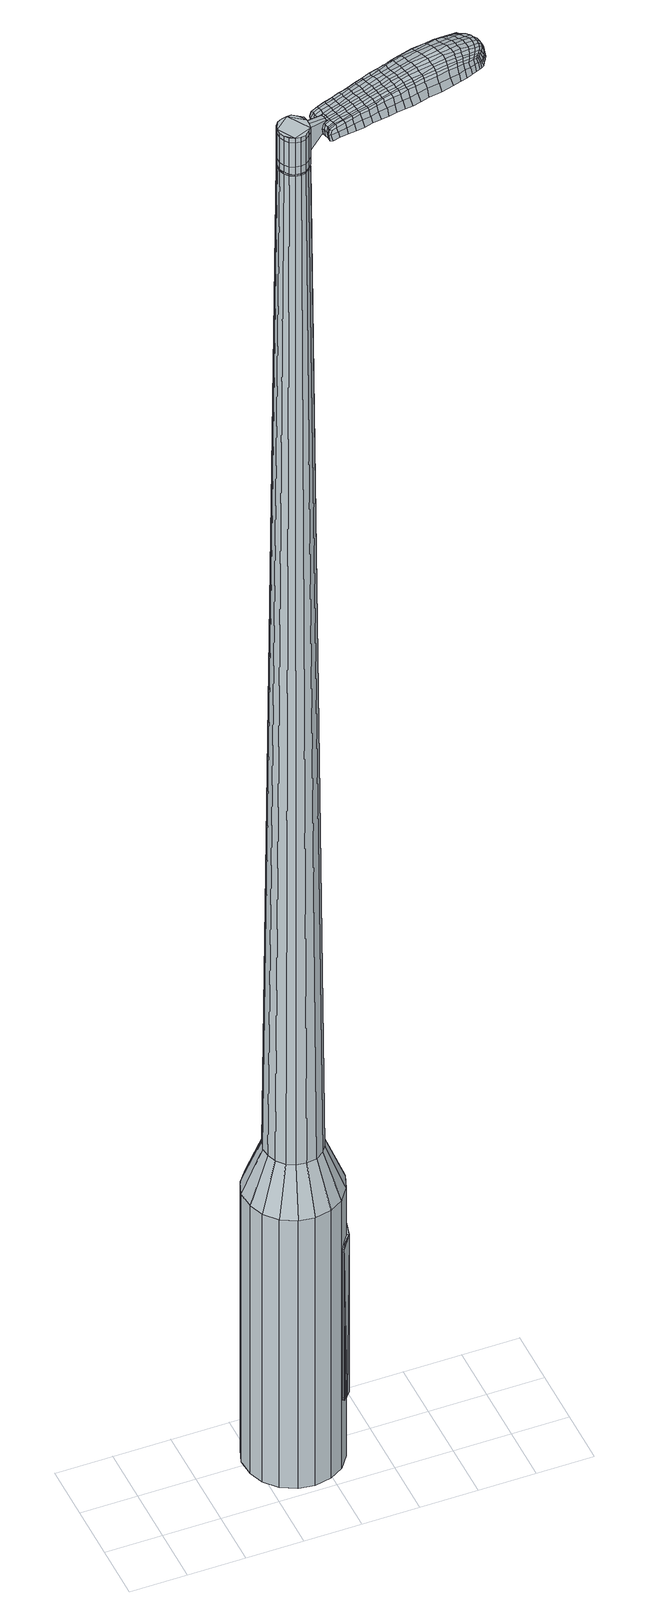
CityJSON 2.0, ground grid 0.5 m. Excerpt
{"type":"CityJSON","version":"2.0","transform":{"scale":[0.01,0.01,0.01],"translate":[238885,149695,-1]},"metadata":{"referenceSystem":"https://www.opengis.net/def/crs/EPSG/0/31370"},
"CityObjects":{
"object1":{"type":"GenericCityObject","attributes":{"cluster":753,"mean_distance_to_centroid":0.405,"new_centroid_x":238886.32,"new_centroid_y":149695.46,"mean_distance_to_camera":15.77,"H1":20.19,"H2":20.99,"Z_final":109.58,"cluster2":67,"proj_x":238887.33,"proj_y":149700.29,"id_line":48033,"bearing_l":281.77,"distance":4.94,"orientation":"left","G_obj":11.77},"geometry":[{"type":"MultiSurface","lod":"2","boundaries":[[[0,1,2,3]],[[1,4,5,2]],[[4,6,7,5]],[[6,8,9,7]],[[8,10,11,9]],[[10,12,13,11]],[[12,14,15,13]],[[14,16,17,15]],[[16,18,19,17]],[[18,20,21,19]],[[20,22,23,21]],[[22,24,25,23]],[[24,26,27,25]],[[26,28,29,27]],[[28,30,31,29]],[[30,32,33,31]],[[32,34,35,33]],[[34,0,3,35]],[[36,37,38,39]],[[38,40,41,42]],[[41,43,42]],[[42,44,45,46]],[[45,47,46]],[[46,48,49,50]],[[49,51,50]],[[42,46,50,38]],[[50,52,39,38]],[[53,36,39]],[[2,5,7,35]],[[7,9,11,15]],[[11,13,15]],[[15,17,19,23]],[[19,21,23]],[[23,25,27,31]],[[27,29,31]],[[15,23,31,7]],[[31,33,35,7]],[[3,2,35]],[[1,0,54,55]],[[0,34,56,54]],[[34,32,57,56]],[[32,30,58,57]],[[30,28,59,58]],[[28,26,60,59]],[[26,24,61,60]],[[24,22,62,61]],[[22,20,63,62]],[[20,18,64,63]],[[18,16,65,64]],[[16,14,66,65]],[[14,12,67,66]],[[12,10,68,67]],[[10,8,69,68]],[[8,6,70,69]],[[6,4,71,70]],[[4,1,55,71]],[[55,54,72,73]],[[54,56,74,72]],[[56,57,75,74]],[[57,58,76,75]],[[58,59,77,76]],[[59,60,78,77]],[[60,61,79,78]],[[61,62,80,79]],[[62,63,81,80]],[[63,64,82,81]],[[64,65,83,82]],[[65,66,84,83]],[[66,67,85,84]],[[67,68,86,85]],[[68,69,87,86]],[[69,70,88,87]],[[70,71,89,88]],[[71,55,73,89]],[[90,91,92,73]],[[93,94,91,90]],[[75,95,94,93]],[[96,97,95,75]],[[77,98,97,96]],[[78,99,98,77]],[[100,101,99,78]],[[102,103,101,100]],[[81,104,103,102]],[[105,106,104,81]],[[83,107,106,105]],[[108,109,107,83]],[[110,111,109,108]],[[112,113,111,110]],[[114,115,113,112]],[[88,116,115,114]],[[117,118,116,88]],[[73,92,118,117]],[[119,120,121,122]],[[123,119,122,124]],[[125,123,124,126]],[[127,125,126,128]],[[129,127,128,130]],[[131,129,130,132]],[[133,131,132,134]],[[135,133,134,136]],[[137,135,136,138]],[[139,137,138,140]],[[141,139,140,142]],[[143,141,142,144]],[[145,143,144,146]],[[147,145,146,148]],[[149,147,148,150]],[[151,149,150,152]],[[72,90,73]],[[72,74,93,90]],[[74,75,93]],[[76,96,75]],[[76,77,96]],[[79,100,78]],[[79,80,102,100]],[[80,81,102]],[[82,105,81]],[[82,83,105]],[[84,108,83]],[[84,85,110,108]],[[85,86,112,110]],[[86,87,114,112]],[[87,88,114]],[[89,117,88]],[[89,73,117]],[[153,92,91]],[[154,118,92]],[[154,116,118]],[[155,115,116]],[[155,156,113,115]],[[156,157,111,113]],[[157,158,109,111]],[[158,107,109]],[[159,106,107]],[[159,104,106]],[[160,103,104]],[[160,161,101,103]],[[161,99,101]],[[162,97,98]],[[162,95,97]],[[163,94,95]],[[163,153,91,94]],[[39,52,151,164]],[[92,153,165,152]],[[53,39,164,120]],[[153,163,121,165]],[[36,53,120,119]],[[163,95,122,121]],[[37,36,119,123]],[[95,162,124,122]],[[38,37,123,125]],[[162,98,126,124]],[[40,38,125,127]],[[98,99,128,126]],[[41,40,127,129]],[[99,161,130,128]],[[43,41,129,131]],[[161,160,132,130]],[[42,43,131,133]],[[160,104,134,132]],[[44,42,133,135]],[[104,159,136,134]],[[45,44,135,137]],[[159,107,138,136]],[[47,45,137,139]],[[107,158,140,138]],[[46,47,139,141]],[[158,157,142,140]],[[48,46,141,143]],[[157,156,144,142]],[[49,48,143,145]],[[156,155,146,144]],[[51,49,145,147]],[[155,116,148,146]],[[50,51,147,149]],[[116,154,150,148]],[[52,50,149,151]],[[154,92,152,150]],[[151,152,166,167]],[[152,165,168,166]],[[165,121,169,168]],[[121,120,170,169]],[[120,164,171,170]],[[164,151,167,171]],[[172,173,174,175]],[[176,172,175,177]],[[172,176,178,179]],[[173,172,179,180]],[[181,182,183,184]],[[185,181,184,186]],[[181,185,187,188]],[[182,181,188,189]],[[190,191,192,193]],[[194,190,193,195]],[[190,194,196,197]],[[191,190,197,198]],[[199,200,201,202]],[[203,199,202,204]],[[199,203,205,206]],[[200,199,206,207]],[[208,209,210,211]],[[212,208,211,213]],[[208,212,214,215]],[[209,208,215,216]],[[217,218,219,220]],[[221,217,220,222]],[[217,221,223,224]],[[218,217,224,225]],[[226,227,228,229]],[[218,226,229,219]],[[226,218,225,230]],[[227,226,230,231]],[[232,233,234,235]],[[227,232,235,228]],[[232,227,231,236]],[[233,232,236,237]],[[238,176,177,239]],[[233,238,239,234]],[[238,233,237,240]],[[176,238,240,178]],[[241,242,243,244]],[[245,241,244,246]],[[241,245,247,248]],[[242,241,248,249]],[[250,251,252,253]],[[242,250,253,243]],[[250,242,249,254]],[[251,250,254,255]],[[256,257,258,259]],[[251,256,259,252]],[[256,251,255,260]],[[257,256,260,261]],[[262,263,264,265]],[[257,262,265,258]],[[262,257,261,266]],[[263,262,266,267]],[[268,173,180,269]],[[263,268,269,264]],[[268,263,267,270]],[[173,268,270,174]],[[271,272,273,274]],[[275,271,274,276]],[[271,275,277,278]],[[272,271,278,279]],[[280,281,282,283]],[[272,280,283,273]],[[280,272,279,284]],[[281,280,284,285]],[[286,287,288,289]],[[281,286,289,282]],[[286,281,285,290]],[[287,286,290,291]],[[292,185,186,293]],[[287,292,293,288]],[[292,287,291,294]],[[185,292,294,187]],[[295,296,297,298]],[[299,295,298,300]],[[295,299,301,302]],[[296,295,302,303]],[[304,305,306,307]],[[296,304,307,297]],[[304,296,303,308]],[[305,304,308,309]],[[310,311,312,313]],[[305,310,313,306]],[[310,305,309,314]],[[311,310,314,315]],[[316,317,318,319]],[[311,316,319,312]],[[316,311,315,320]],[[317,316,320,321]],[[322,182,189,323]],[[317,322,323,318]],[[322,317,321,324]],[[182,322,324,183]],[[325,211,210,326]],[[327,325,326,328]],[[325,327,329,330]],[[211,325,330,213]],[[331,327,328,332]],[[333,331,332,334]],[[331,333,335,336]],[[327,331,336,329]],[[337,333,334,338]],[[339,337,338,340]],[[337,339,341,342]],[[333,337,342,335]],[[343,339,340,344]],[[345,343,344,346]],[[343,345,347,348]],[[339,343,348,341]],[[349,345,346,350]],[[200,349,350,201]],[[349,200,207,351]],[[345,349,351,347]],[[352,353,198,197]],[[354,352,197,196]],[[352,354,355,356]],[[353,352,356,357]],[[358,359,357,356]],[[360,358,356,355]],[[358,360,361,362]],[[359,358,362,363]],[[364,365,363,362]],[[366,364,362,361]],[[364,366,367,368]],[[365,364,368,369]],[[370,371,369,368]],[[372,370,368,367]],[[370,372,205,203]],[[371,370,203,204]],[[373,374,375,376]],[[275,373,376,277]],[[373,275,276,377]],[[374,373,377,378]],[[379,194,195,380]],[[374,379,380,375]],[[379,374,378,381]],[[194,379,381,196]],[[382,383,384,385]],[[221,382,385,223]],[[382,221,222,386]],[[383,382,386,387]],[[388,389,390,391]],[[383,388,391,384]],[[388,383,387,392]],[[389,388,392,393]],[[394,191,198,395]],[[389,394,395,390]],[[394,389,393,396]],[[191,394,396,192]],[[397,398,399,400]],[[179,397,400,180]],[[397,179,178,401]],[[398,397,401,402]],[[403,404,405,406]],[[398,403,406,399]],[[403,398,402,407]],[[404,403,407,408]],[[409,202,201,410]],[[404,409,410,405]],[[409,404,408,411]],[[202,409,411,204]],[[412,413,414,415]],[[184,412,415,186]],[[412,184,183,416]],[[413,412,416,417]],[[418,206,205,419]],[[413,418,419,414]],[[418,413,417,420]],[[206,418,420,207]],[[421,422,423,424]],[[299,421,424,301]],[[421,299,300,425]],[[422,421,425,426]],[[427,212,213,428]],[[422,427,428,423]],[[427,422,426,429]],[[212,427,429,214]],[[430,431,432,433]],[[245,430,433,247]],[[430,245,246,434]],[[431,430,434,435]],[[436,437,438,439]],[[431,436,439,432]],[[436,431,435,440]],[[437,436,440,441]],[[442,209,216,443]],[[437,442,443,438]],[[442,437,441,444]],[[209,442,444,210]],[[445,446,435,434]],[[244,445,434,246]],[[445,244,243,447]],[[446,445,447,448]],[[449,450,441,440]],[[446,449,440,435]],[[449,446,448,451]],[[450,449,451,452]],[[453,326,210,444]],[[450,453,444,441]],[[453,450,452,454]],[[326,453,454,328]],[[455,456,457,458]],[[302,455,458,303]],[[455,302,301,424]],[[456,455,424,423]],[[459,330,329,460]],[[456,459,460,457]],[[459,456,423,428]],[[330,459,428,213]],[[461,462,448,447]],[[253,461,447,243]],[[461,253,252,463]],[[462,461,463,464]],[[465,466,452,451]],[[462,465,451,448]],[[465,462,464,467]],[[466,465,467,468]],[[469,332,328,454]],[[466,469,454,452]],[[469,466,468,470]],[[332,469,470,334]],[[471,472,473,474]],[[308,471,474,309]],[[471,308,303,458]],[[472,471,458,457]],[[475,336,335,476]],[[472,475,476,473]],[[475,472,457,460]],[[336,475,460,329]],[[477,478,464,463]],[[259,477,463,252]],[[477,259,258,479]],[[478,477,479,480]],[[481,482,468,467]],[[478,481,467,464]],[[481,478,480,483]],[[482,481,483,484]],[[485,338,334,470]],[[482,485,470,468]],[[485,482,484,486]],[[338,485,486,340]],[[487,488,489,490]],[[314,487,490,315]],[[487,314,309,474]],[[488,487,474,473]],[[491,342,341,492]],[[488,491,492,489]],[[491,488,473,476]],[[342,491,476,335]],[[493,494,480,479]],[[265,493,479,258]],[[493,265,264,495]],[[494,493,495,496]],[[497,498,484,483]],[[494,497,483,480]],[[497,494,496,499]],[[498,497,499,500]],[[501,344,340,486]],[[498,501,486,484]],[[501,498,500,502]],[[344,501,502,346]],[[503,504,505,506]],[[320,503,506,321]],[[503,320,315,490]],[[504,503,490,489]],[[507,348,347,508]],[[504,507,508,505]],[[507,504,489,492]],[[348,507,492,341]],[[509,510,496,495]],[[269,509,495,264]],[[509,269,180,400]],[[510,509,400,399]],[[511,512,500,499]],[[510,511,499,496]],[[511,510,399,406]],[[512,511,406,405]],[[513,350,346,502]],[[512,513,502,500]],[[513,512,405,410]],[[350,513,410,201]],[[514,515,417,416]],[[324,514,416,183]],[[514,324,321,506]],[[515,514,506,505]],[[516,351,207,420]],[[515,516,420,417]],[[516,515,505,508]],[[351,516,508,347]],[[517,518,378,377]],[[274,517,377,276]],[[517,274,273,519]],[[518,517,519,520]],[[521,354,196,381]],[[518,521,381,378]],[[521,518,520,522]],[[354,521,522,355]],[[523,524,525,526]],[[224,523,526,225]],[[523,224,223,385]],[[524,523,385,384]],[[527,528,529,530]],[[524,527,530,525]],[[527,524,384,391]],[[528,527,391,390]],[[531,353,357,532]],[[528,531,532,529]],[[531,528,390,395]],[[353,531,395,198]],[[533,534,520,519]],[[283,533,519,273]],[[533,283,282,535]],[[534,533,535,536]],[[537,360,355,522]],[[534,537,522,520]],[[537,534,536,538]],[[360,537,538,361]],[[539,540,541,542]],[[230,539,542,231]],[[539,230,225,526]],[[540,539,526,525]],[[543,544,545,546]],[[540,543,546,541]],[[543,540,525,530]],[[544,543,530,529]],[[547,359,363,548]],[[544,547,548,545]],[[547,544,529,532]],[[359,547,532,357]],[[549,550,536,535]],[[289,549,535,282]],[[549,289,288,551]],[[550,549,551,552]],[[553,366,361,538]],[[550,553,538,536]],[[553,550,552,554]],[[366,553,554,367]],[[555,556,557,558]],[[236,555,558,237]],[[555,236,231,542]],[[556,555,542,541]],[[559,560,561,562]],[[556,559,562,557]],[[559,556,541,546]],[[560,559,546,545]],[[563,365,369,564]],[[560,563,564,561]],[[563,560,545,548]],[[365,563,548,363]],[[565,566,552,551]],[[293,565,551,288]],[[565,293,186,415]],[[566,565,415,414]],[[567,372,367,554]],[[566,567,554,552]],[[567,566,414,419]],[[372,567,419,205]],[[568,569,402,401]],[[240,568,401,178]],[[568,240,237,558]],[[569,568,558,557]],[[570,571,408,407]],[[569,570,407,402]],[[570,569,557,562]],[[571,570,562,561]],[[572,371,204,411]],[[571,572,411,408]],[[572,571,561,564]],[[371,572,564,369]],[[573,574,575,576]],[[576,575,577,578]],[[579,577,575,580]],[[580,575,574,581]],[[582,583,584,585]],[[585,584,586,587]],[[588,586,584,589]],[[589,584,583,590]],[[591,592,593,594]],[[594,593,595,596]],[[597,595,593,598]],[[598,593,592,599]],[[600,601,602,603]],[[603,602,604,605]],[[606,604,602,607]],[[607,602,601,608]],[[609,610,611,612]],[[612,611,613,614]],[[615,613,611,616]],[[616,611,610,617]],[[618,619,620,621]],[[621,620,622,623]],[[624,622,620,625]],[[625,620,619,626]],[[627,628,629,630]],[[630,629,619,618]],[[626,619,629,631]],[[631,629,628,632]],[[633,634,635,636]],[[636,635,628,627]],[[632,628,635,637]],[[637,635,634,638]],[[578,577,639,640]],[[640,639,634,633]],[[638,634,639,641]],[[641,639,577,579]],[[642,643,644,645]],[[645,644,646,647]],[[648,646,644,649]],[[649,644,643,650]],[[651,652,653,654]],[[654,653,643,642]],[[650,643,653,655]],[[655,653,652,656]],[[657,658,659,660]],[[660,659,652,651]],[[656,652,659,661]],[[661,659,658,662]],[[663,664,665,666]],[[666,665,658,657]],[[662,658,665,667]],[[667,665,664,668]],[[581,574,669,670]],[[670,669,664,663]],[[668,664,669,671]],[[671,669,574,573]],[[672,673,674,675]],[[675,674,676,677]],[[678,676,674,679]],[[679,674,673,680]],[[681,682,683,684]],[[684,683,673,672]],[[680,673,683,685]],[[685,683,682,686]],[[687,688,689,690]],[[690,689,682,681]],[[686,682,689,691]],[[691,689,688,692]],[[587,586,693,694]],[[694,693,688,687]],[[692,688,693,695]],[[695,693,586,588]],[[696,697,698,699]],[[699,698,700,701]],[[702,700,698,703]],[[703,698,697,704]],[[705,706,707,708]],[[708,707,697,696]],[[704,697,707,709]],[[709,707,706,710]],[[711,712,713,714]],[[714,713,706,705]],[[710,706,713,715]],[[715,713,712,716]],[[717,718,719,720]],[[720,719,712,711]],[[716,712,719,721]],[[721,719,718,722]],[[590,583,723,724]],[[724,723,718,717]],[[722,718,723,725]],[[725,723,583,582]],[[609,612,726,727]],[[727,726,728,729]],[[730,728,726,170]],[[170,726,612,614]],[[729,728,731,732]],[[732,731,733,734]],[[735,733,731,736]],[[736,731,728,730]],[[734,733,737,738]],[[738,737,739,740]],[[741,739,737,742]],[[742,737,733,735]],[[740,739,743,744]],[[744,743,745,746]],[[747,745,743,748]],[[748,743,739,741]],[[746,745,749,750]],[[750,749,601,600]],[[608,601,749,751]],[[751,749,745,747]],[[599,752,753,598]],[[598,753,754,597]],[[755,754,753,756]],[[756,753,752,757]],[[757,758,759,756]],[[756,759,760,755]],[[761,760,759,762]],[[762,759,758,763]],[[763,764,765,762]],[[762,765,766,761]],[[767,766,765,768]],[[768,765,764,769]],[[769,770,771,768]],[[768,771,772,767]],[[606,772,771,604]],[[604,771,770,605]],[[773,774,775,776]],[[776,775,676,678]],[[677,676,775,777]],[[777,775,774,778]],[[596,595,779,780]],[[780,779,774,773]],[[778,774,779,781]],[[781,779,595,597]],[[782,783,784,785]],[[785,784,622,624]],[[623,622,784,786]],[[786,784,783,787]],[[788,789,790,791]],[[791,790,783,782]],[[787,783,790,792]],[[792,790,789,793]],[[599,592,794,795]],[[795,794,789,788]],[[793,789,794,796]],[[796,794,592,591]],[[797,798,799,800]],[[800,799,580,581]],[[579,580,799,801]],[[801,799,798,802]],[[803,804,805,806]],[[806,805,798,797]],[[802,798,805,807]],[[807,805,804,808]],[[600,603,809,810]],[[810,809,804,803]],[[808,804,809,811]],[[811,809,603,605]],[[812,813,814,815]],[[815,814,585,587]],[[582,585,814,816]],[[816,814,813,817]],[[606,607,818,819]],[[819,818,813,812]],[[817,813,818,820]],[[820,818,607,608]],[[821,822,823,824]],[[824,823,700,702]],[[701,700,823,825]],[[825,823,822,826]],[[614,613,827,828]],[[828,827,822,821]],[[826,822,827,829]],[[829,827,613,615]],[[830,831,832,833]],[[833,832,646,648]],[[647,646,832,834]],[[834,832,831,835]],[[836,837,838,839]],[[839,838,831,830]],[[835,831,838,840]],[[840,838,837,841]],[[617,610,842,843]],[[843,842,837,836]],[[841,837,842,844]],[[844,842,610,609]],[[835,845,834]],[[834,845,645,647]],[[642,645,845,846]],[[846,845,847]],[[841,848,849,840]],[[840,849,845,835]],[[847,845,849,850]],[[850,849,848,851]],[[609,727,852,844]],[[844,852,848,841]],[[851,848,852,853]],[[853,852,727,729]],[[854,855,856,857]],[[857,856,703,704]],[[702,703,856,824]],[[824,856,855,821]],[[730,170,858,859]],[[859,858,855,854]],[[821,855,858,828]],[[828,858,170,614]],[[847,860,861,846]],[[846,861,654,642]],[[651,654,861,862]],[[862,861,860,863]],[[851,864,865,850]],[[850,865,860,847]],[[863,860,865,866]],[[866,865,864,867]],[[729,732,868,853]],[[853,868,864,851]],[[867,864,868,869]],[[869,868,732,734]],[[870,871,872,873]],[[873,872,709,710]],[[704,709,872,857]],[[857,872,871,854]],[[735,736,874,875]],[[875,874,871,870]],[[854,871,874,859]],[[859,874,736,730]],[[863,876,862]],[[862,876,660,651]],[[657,660,876,877]],[[877,876,878]],[[867,879,880,866]],[[866,880,876,863]],[[878,876,880,881]],[[881,880,879,882]],[[734,738,883,869]],[[869,883,879,867]],[[882,879,883,884]],[[884,883,738,740]],[[885,886,887,888]],[[888,887,715,716]],[[710,715,887,873]],[[873,887,886,870]],[[741,742,889,890]],[[890,889,886,885]],[[870,886,889,875]],[[875,889,742,735]],[[878,891,892,877]],[[877,892,666,657]],[[663,666,892,893]],[[893,892,891,894]],[[882,895,896,881]],[[881,896,891,878]],[[894,891,896,897]],[[897,896,895,898]],[[740,744,899,884]],[[884,899,895,882]],[[898,895,899,900]],[[900,899,744,746]],[[901,902,903,904]],[[904,903,721,722]],[[716,721,903,888]],[[888,903,902,885]],[[747,748,905,906]],[[906,905,902,901]],[[885,902,905,890]],[[890,905,748,741]],[[894,907,908,893]],[[893,908,670,663]],[[581,670,908,800]],[[800,908,907,797]],[[898,909,910,897]],[[897,910,907,894]],[[797,907,910,806]],[[806,910,909,803]],[[746,750,911,900]],[[900,911,909,898]],[[803,909,911,810]],[[810,911,750,600]],[[817,912,913,816]],[[816,913,725,582]],[[722,725,913,904]],[[904,913,912,901]],[[608,751,914,820]],[[820,914,912,817]],[[901,912,914,906]],[[906,914,751,747]],[[778,915,916,777]],[[777,916,675,677]],[[672,675,916,917]],[[917,916,915,918]],[[597,754,919,781]],[[781,919,915,778]],[[918,915,919,920]],[[920,919,754,755]],[[921,922,923,924]],[[924,923,625,626]],[[624,625,923,785]],[[785,923,922,782]],[[925,926,927,928]],[[928,927,922,921]],[[782,922,927,791]],[[791,927,926,788]],[[757,752,929,930]],[[930,929,926,925]],[[788,926,929,795]],[[795,929,752,599]],[[918,931,932,917]],[[917,932,684,672]],[[681,684,932,933]],[[933,932,931,934]],[[755,760,935,920]],[[920,935,931,918]],[[934,931,935,936]],[[936,935,760,761]],[[937,938,939,940]],[[940,939,631,632]],[[626,631,939,924]],[[924,939,938,921]],[[941,942,943,944]],[[944,943,938,937]],[[921,938,943,928]],[[928,943,942,925]],[[763,758,945,946]],[[946,945,942,941]],[[925,942,945,930]],[[930,945,758,757]],[[934,947,948,933]],[[933,948,690,681]],[[687,690,948,949]],[[949,948,947,950]],[[761,766,951,936]],[[936,951,947,934]],[[950,947,951,952]],[[952,951,766,767]],[[953,954,955,956]],[[956,955,637,638]],[[632,637,955,940]],[[940,955,954,937]],[[957,958,959,960]],[[960,959,954,953]],[[937,954,959,944]],[[944,959,958,941]],[[769,764,961,962]],[[962,961,958,957]],[[941,958,961,946]],[[946,961,764,763]],[[950,963,964,949]],[[949,964,694,687]],[[587,694,964,815]],[[815,964,963,812]],[[767,772,965,952]],[[952,965,963,950]],[[812,963,965,819]],[[819,965,772,606]],[[802,966,967,801]],[[801,967,641,579]],[[638,641,967,956]],[[956,967,966,953]],[[808,968,969,807]],[[807,969,966,802]],[[953,966,969,960]],[[960,969,968,957]],[[605,770,970,811]],[[811,970,968,808]],[[957,968,970,962]],[[962,970,770,769]],[[573,576,175,174]],[[576,578,177,175]],[[588,589,188,187]],[[589,590,189,188]],[[591,594,193,192]],[[594,596,195,193]],[[615,616,215,214]],[[616,617,216,215]],[[618,621,220,219]],[[621,623,222,220]],[[627,630,229,228]],[[630,618,219,229]],[[633,636,235,234]],[[636,627,228,235]],[[578,640,239,177]],[[640,633,234,239]],[[648,649,248,247]],[[649,650,249,248]],[[650,655,254,249]],[[655,656,255,254]],[[656,661,260,255]],[[661,662,261,260]],[[662,667,266,261]],[[667,668,267,266]],[[668,671,270,267]],[[671,573,174,270]],[[678,679,278,277]],[[679,680,279,278]],[[680,685,284,279]],[[685,686,285,284]],[[686,691,290,285]],[[691,692,291,290]],[[692,695,294,291]],[[695,588,187,294]],[[696,699,298,297]],[[699,701,300,298]],[[705,708,307,306]],[[708,696,297,307]],[[711,714,313,312]],[[714,705,306,313]],[[717,720,319,318]],[[720,711,312,319]],[[590,724,323,189]],[[724,717,318,323]],[[773,776,376,375]],[[776,678,277,376]],[[596,780,380,195]],[[780,773,375,380]],[[623,786,386,222]],[[786,787,387,386]],[[787,792,392,387]],[[792,793,393,392]],[[793,796,396,393]],[[796,591,192,396]],[[701,825,425,300]],[[825,826,426,425]],[[826,829,429,426]],[[829,615,214,429]],[[830,833,433,432]],[[833,648,247,433]],[[836,839,439,438]],[[839,830,432,439]],[[617,843,443,216]],[[843,836,438,443]],[[971,972,973,974]],[[975,976,974,973]],[[977,978,979,980]],[[981,982,983,984]],[[972,985,986,973]],[[987,975,973,986]],[[988,977,980,989]],[[990,991,982,981]],[[985,992,993,986]],[[993,994,987,986]],[[995,988,989,996]],[[997,991,990,998]],[[992,999,1000,993]],[[1000,1001,994,993]],[[1002,995,996,1003]],[[1004,997,998,1005]],[[1006,1007,1008,1009]],[[1010,1011,1007,1006]],[[1010,1012,1013,1011]],[[1012,1014,1015,1013]],[[1016,1017,1018,1019]],[[1020,1021,1017,1016]],[[1022,1023,1021,1020]],[[1024,1025,1023,1022]],[[1019,1008,1007,1016]],[[1016,1007,1011,1020]],[[1011,1013,1022,1020]],[[1013,1015,1024,1022]],[[980,979,976,975]],[[989,980,975,987]],[[994,996,989,987]],[[1001,1003,996,994]],[[981,984,978,977]],[[990,981,977,988]],[[998,990,988,995]],[[1005,998,995,1002]],[[982,1006,1009,983]],[[991,1010,1006,982]],[[1012,1010,991,997]],[[1014,1012,997,1004]],[[1026,1027,1028,1029]],[[1028,1030,1031,1032]],[[1028,1032,1033,1034]],[[1028,1034,1029]],[[1035,1026,1029,1036]],[[1037,1036,1029,1038]],[[1039,1038,1029]],[[1040,1028,1027,1041]],[[1042,1040,1041,1043]],[[1044,1042,1043,1045]],[[1046,1044,1045,1047]],[[1048,1046,1047,1049]],[[1049,1050,1051,1052]],[[1049,1052,1053,1054]],[[1049,1054,1055,1056]],[[1055,1057,1058,1059]],[[1055,1059,1060,1061]],[[1055,1061,1056]],[[1049,1056,1048]],[[1062,1063,1027,1026]],[[1064,1065,1030,1028]],[[1066,1067,1039,1029]],[[1063,1068,1041,1027]],[[1069,1064,1028,1040]],[[1068,1070,1043,1041]],[[1071,1069,1040,1042]],[[1070,1072,1045,1043]],[[1073,1071,1042,1044]],[[1072,1074,1047,1045]],[[1075,1073,1044,1046]],[[1074,1076,1049,1047]],[[1077,1075,1046,1048]],[[1076,1078,1050,1049]],[[1079,1080,1057,1055]],[[1081,1077,1048,1056]],[[1051,1050,1078,1082]],[[1052,1051,1082,1083]],[[1053,1052,1083,1084]],[[1054,1053,1084,1085]],[[1055,1054,1085,1079]],[[1086,1062,1026,1035]],[[1087,1086,1035,1036]],[[1088,1087,1036,1037]],[[1089,1088,1037,1038]],[[1067,1089,1038,1039]],[[1031,1030,1065,1090]],[[1058,1057,1080,1091]],[[1032,1031,1090,1092]],[[1033,1032,1092,1093]],[[1034,1033,1093,1094]],[[1029,1034,1094,1066]],[[1059,1058,1091,1095]],[[1060,1059,1095,1096]],[[1061,1060,1096,1097]],[[1056,1061,1097,1081]]]}]}
},
"vertices":[
[175,56,384],[175,42,384],[175,42,96],[175,56,96],[170,28,384],[170,28,96],[161,16,384],[161,16,96],[149,9,384],[149,9,96],[134,6,384],[134,6,96],[120,8,384],[120,8,96],[107,15,384],[107,15,96],[97,26,384],[97,26,96],[92,39,384],[92,39,96],[91,54,384],[91,54,96],[96,68,384],[96,68,96],[105,79,384],[105,79,96],[117,87,384],[117,87,96],[132,90,384],[132,90,96],[146,88,384],[146,88,96],[159,81,384],[159,81,96],[169,70,384],[169,70,96],[141,58,1524],[137,61,1524],[133,61,1524],[146,51,1524],[128,60,1524],[124,58,1524],[120,50,1524],[121,54,1524],[120,45,1524],[122,41,1524],[129,35,1524],[125,37,1524],[134,34,1524],[138,35,1524],[145,41,1524],[142,38,1524],[146,46,1524],[145,55,1524],[158,53,429],[158,44,429],[155,61,429],[149,68,429],[141,72,429],[132,73,429],[124,71,429],[116,67,429],[111,60,429],[108,51,429],[109,43,429],[112,35,429],[118,28,429],[125,24,429],[134,23,429],[143,24,429],[150,29,429],[155,36,429],[146,51,1483],[146,46,1483],[145,55,1483],[141,58,1483],[137,61,1483],[133,61,1483],[128,60,1483],[124,58,1483],[121,54,1483],[120,50,1483],[120,45,1483],[122,41,1483],[125,37,1483],[129,35,1483],[134,34,1483],[138,35,1483],[142,38,1483],[145,41,1483],[146,50,1483],[146,50,1485],[146,46,1485],[144,55,1483],[144,55,1485],[141,58,1485],[137,60,1483],[137,60,1485],[133,61,1485],[128,60,1485],[125,57,1483],[125,57,1485],[122,54,1483],[122,54,1485],[120,50,1485],[121,45,1483],[121,45,1485],[122,41,1485],[125,38,1483],[125,38,1485],[129,36,1483],[129,36,1485],[134,35,1483],[134,35,1485],[138,36,1483],[138,36,1485],[142,38,1485],[144,42,1483],[144,42,1485],[141,58,1519],[145,55,1519],[145,55,1493],[141,58,1493],[137,61,1519],[137,61,1493],[133,61,1519],[133,61,1493],[128,60,1519],[128,60,1493],[124,58,1519],[124,58,1493],[121,54,1519],[121,54,1493],[120,50,1519],[120,50,1493],[120,45,1519],[120,45,1493],[122,41,1519],[122,41,1493],[125,37,1519],[125,37,1493],[129,35,1519],[129,35,1493],[134,34,1519],[134,34,1493],[138,35,1519],[138,35,1493],[142,38,1519],[142,38,1493],[145,41,1519],[145,41,1493],[146,46,1519],[146,46,1493],[146,51,1485],[145,41,1485],[138,35,1485],[134,34,1485],[129,35,1485],[125,37,1485],[120,45,1485],[121,54,1485],[124,58,1485],[137,61,1485],[145,55,1485],[146,51,1519],[146,51,1493],[165,51,1513],[165,51,1518],[165,54,1513],[164,58,1513],[164,58,1518],[165,54,1518],[241,50,1519],[234,49,1518],[236,48,1509],[243,49,1510],[250,52,1519],[251,51,1510],[248,53,1526],[240,52,1525],[233,51,1525],[234,88,1519],[227,86,1518],[226,85,1525],[233,86,1525],[242,90,1519],[241,88,1526],[243,92,1510],[234,90,1510],[228,88,1509],[309,86,1519],[310,82,1519],[311,82,1513],[310,86,1513],[307,90,1519],[308,90,1513],[305,89,1524],[307,86,1524],[308,82,1524],[236,71,1530],[229,69,1529],[230,66,1529],[237,67,1530],[245,73,1531],[246,69,1531],[244,76,1530],[236,74,1530],[228,73,1529],[157,54,1512],[158,51,1512],[159,52,1517],[159,54,1517],[157,57,1512],[158,57,1517],[158,57,1506],[158,54,1506],[159,52,1506],[299,64,1519],[296,63,1519],[297,62,1512],[300,63,1512],[301,65,1518],[302,64,1512],[300,66,1522],[298,65,1523],[295,64,1524],[291,61,1519],[286,60,1519],[287,58,1512],[292,60,1512],[290,62,1524],[285,61,1525],[280,58,1519],[272,56,1519],[274,55,1511],[281,57,1511],[279,59,1526],[271,58,1526],[261,54,1519],[263,53,1510],[260,55,1526],[168,39,1513],[176,41,1513],[175,42,1518],[167,40,1517],[162,39,1512],[163,40,1516],[163,38,1506],[169,39,1507],[177,40,1507],[183,42,1514],[190,43,1515],[189,44,1520],[182,43,1519],[184,41,1507],[192,42,1507],[198,44,1515],[205,45,1516],[204,46,1522],[197,45,1521],[199,43,1508],[207,44,1508],[213,46,1517],[220,47,1517],[219,48,1524],[211,47,1523],[214,45,1508],[221,46,1509],[227,48,1518],[226,49,1524],[229,47,1509],[292,99,1519],[289,99,1519],[289,97,1524],[292,98,1523],[295,99,1518],[294,98,1522],[295,100,1512],[293,100,1512],[290,100,1512],[284,98,1519],[278,97,1519],[278,96,1525],[284,97,1524],[285,100,1512],[279,99,1512],[273,97,1519],[265,95,1519],[264,94,1526],[272,95,1526],[273,98,1511],[266,97,1511],[253,93,1519],[253,91,1526],[254,94,1510],[162,69,1513],[169,71,1513],[170,72,1507],[163,70,1507],[157,67,1512],[157,68,1506],[158,67,1516],[162,68,1517],[169,70,1518],[177,73,1514],[184,75,1515],[185,77,1507],[177,75,1507],[176,72,1519],[183,74,1520],[191,77,1515],[198,79,1516],[199,81,1508],[192,79,1508],[191,75,1521],[198,77,1522],[205,81,1517],[213,83,1517],[213,84,1509],[206,83,1508],[205,79,1523],[212,81,1524],[220,85,1518],[221,86,1509],[219,83,1524],[164,55,1519],[164,53,1519],[171,57,1520],[172,54,1520],[171,60,1520],[163,58,1519],[178,58,1522],[179,56,1522],[186,60,1523],[186,57,1523],[185,63,1523],[178,61,1521],[193,62,1524],[194,59,1524],[200,63,1525],[201,60,1525],[200,66,1525],[192,65,1524],[208,65,1526],[208,62,1526],[215,66,1527],[215,63,1527],[214,70,1527],[207,68,1526],[222,68,1528],[223,65,1528],[221,71,1528],[304,85,1527],[305,81,1527],[303,89,1526],[298,88,1527],[300,84,1528],[301,80,1528],[294,83,1529],[294,79,1529],[292,87,1528],[285,85,1530],[287,81,1530],[287,78,1530],[279,80,1531],[280,76,1531],[278,84,1530],[269,82,1531],[270,78,1531],[271,74,1531],[258,75,1531],[259,72,1531],[257,79,1531],[297,98,1518],[300,97,1519],[300,98,1513],[298,100,1513],[296,97,1523],[299,96,1523],[304,94,1519],[304,94,1513],[302,93,1524],[303,66,1518],[305,68,1518],[303,69,1523],[301,67,1523],[304,65,1513],[306,68,1513],[307,71,1519],[309,75,1519],[307,75,1524],[305,71,1523],[308,71,1513],[310,75,1513],[310,79,1519],[308,78,1524],[310,79,1513],[239,53,1528],[239,55,1528],[232,54,1528],[232,52,1527],[248,55,1528],[248,57,1529],[239,58,1529],[238,61,1530],[231,60,1529],[232,57,1528],[248,59,1529],[247,63,1530],[238,64,1530],[230,63,1529],[247,66,1531],[233,85,1528],[234,83,1529],[242,85,1529],[241,87,1528],[226,83,1527],[227,81,1528],[235,79,1529],[243,81,1530],[227,77,1528],[155,66,1512],[155,64,1512],[157,64,1517],[156,66,1517],[156,67,1506],[156,65,1506],[156,61,1512],[157,61,1517],[157,61,1506],[160,40,1512],[160,41,1512],[161,41,1506],[161,39,1506],[161,40,1517],[161,42,1517],[160,44,1512],[159,46,1512],[160,46,1506],[161,43,1506],[161,44,1517],[160,47,1517],[158,49,1512],[159,49,1506],[160,49,1517],[167,42,1519],[166,43,1519],[174,43,1520],[174,44,1520],[166,45,1519],[165,48,1519],[173,47,1520],[173,49,1520],[165,50,1519],[172,52,1520],[162,67,1519],[162,65,1519],[169,67,1520],[169,69,1520],[163,62,1519],[170,63,1520],[182,44,1521],[181,46,1521],[189,45,1522],[188,47,1522],[181,48,1521],[180,51,1521],[188,49,1522],[187,52,1523],[180,53,1522],[187,55,1523],[176,70,1521],[177,68,1521],[184,70,1522],[183,72,1522],[177,65,1521],[184,67,1522],[196,46,1523],[196,48,1523],[204,47,1524],[203,49,1524],[195,50,1523],[195,53,1524],[203,52,1525],[202,55,1525],[194,56,1524],[201,57,1525],[191,74,1523],[191,72,1523],[198,74,1524],[198,76,1524],[192,68,1524],[199,70,1525],[211,49,1525],[210,50,1525],[218,50,1526],[218,52,1526],[210,53,1526],[209,56,1526],[217,54,1527],[217,57,1527],[209,59,1526],[216,60,1527],[205,78,1525],[205,76,1525],[212,77,1526],[212,80,1526],[206,72,1526],[213,74,1527],[225,51,1527],[225,53,1527],[224,55,1527],[224,58,1528],[223,62,1528],[219,81,1527],[220,79,1527],[220,75,1528],[294,97,1525],[296,95,1525],[290,96,1526],[292,95,1526],[300,92,1526],[295,92,1527],[299,66,1525],[301,68,1525],[297,67,1526],[296,65,1525],[303,71,1525],[304,74,1526],[300,73,1527],[299,70,1526],[305,78,1526],[301,77,1527],[285,96,1526],[287,94,1527],[279,95,1527],[281,93,1528],[290,91,1528],[283,89,1529],[291,64,1526],[292,66,1527],[286,64,1528],[285,62,1527],[293,68,1527],[294,72,1528],[287,70,1529],[287,67,1528],[295,75,1528],[288,74,1530],[273,94,1528],[274,92,1529],[265,92,1528],[266,90,1529],[276,88,1529],[268,86,1530],[279,61,1528],[280,63,1528],[271,61,1529],[271,59,1528],[280,66,1529],[281,69,1530],[272,67,1530],[272,64,1530],[281,72,1530],[272,71,1531],[253,90,1529],[254,87,1529],[255,84,1530],[260,57,1528],[260,59,1529],[260,62,1530],[260,65,1530],[259,68,1531],[235,50,1509],[234,51,1518],[241,52,1518],[242,51,1509],[249,54,1519],[251,53,1510],[248,55,1525],[240,54,1525],[233,52,1525],[227,83,1525],[227,84,1518],[234,86,1518],[233,85,1525],[242,88,1519],[242,87,1525],[243,90,1510],[235,88,1509],[228,86,1509],[308,82,1513],[307,82,1519],[307,85,1519],[308,85,1513],[305,89,1519],[306,89,1513],[304,88,1524],[305,85,1524],[306,82,1524],[230,66,1528],[230,69,1528],[237,71,1529],[237,68,1529],[246,73,1529],[246,69,1529],[245,76,1529],[236,74,1529],[229,73,1528],[161,52,1516],[160,52,1512],[160,55,1512],[161,55,1516],[159,57,1512],[160,57,1516],[160,58,1506],[160,55,1506],[161,52,1506],[296,63,1512],[295,65,1519],[298,66,1518],[299,64,1512],[300,66,1518],[301,65,1512],[299,67,1522],[297,67,1523],[294,66,1523],[287,60,1512],[285,62,1519],[290,63,1519],[292,62,1512],[290,64,1524],[284,63,1525],[273,57,1511],[272,58,1519],[279,60,1519],[281,59,1511],[279,61,1525],[271,60,1526],[261,56,1519],[262,55,1510],[260,57,1526],[175,43,1518],[175,42,1513],[168,41,1513],[167,42,1517],[163,41,1512],[164,42,1515],[164,40,1506],[169,41,1506],[177,42,1507],[189,46,1520],[190,45,1514],[183,44,1514],[182,45,1519],[184,43,1507],[192,44,1507],[204,48,1522],[205,47,1516],[198,46,1515],[197,47,1521],[199,45,1508],[206,46,1508],[218,50,1523],[220,49,1517],[212,48,1516],[211,49,1522],[214,47,1508],[221,48,1508],[227,50,1517],[226,51,1524],[228,49,1509],[289,95,1523],[289,97,1519],[292,97,1518],[292,96,1523],[294,97,1518],[294,96,1522],[295,98,1512],[293,98,1512],[290,98,1512],[278,94,1525],[279,95,1519],[284,96,1519],[284,95,1524],[285,98,1512],[280,97,1512],[265,92,1526],[265,93,1519],[273,95,1519],[272,93,1525],[274,96,1511],[266,95,1511],[254,91,1519],[253,89,1526],[255,92,1510],[171,71,1507],[170,69,1513],[163,67,1513],[163,68,1506],[158,66,1512],[159,67,1506],[159,65,1515],[162,66,1517],[170,68,1518],[185,75,1507],[184,73,1514],[177,71,1514],[178,73,1507],[177,70,1519],[184,72,1520],[200,79,1508],[199,77,1516],[192,75,1515],[193,77,1508],[191,74,1521],[198,76,1522],[214,83,1508],[213,81,1517],[206,79,1516],[207,81,1508],[205,77,1522],[213,79,1523],[220,83,1517],[221,84,1509],[220,81,1524],[165,56,1518],[165,53,1518],[172,57,1519],[172,54,1519],[171,60,1519],[179,59,1520],[180,56,1520],[186,60,1521],[187,57,1521],[186,63,1521],[178,61,1520],[194,62,1523],[194,59,1523],[201,63,1524],[201,60,1524],[200,66,1524],[193,65,1523],[208,65,1525],[209,62,1525],[215,66,1526],[216,63,1526],[215,69,1526],[207,68,1525],[223,68,1527],[223,65,1527],[222,71,1527],[304,81,1526],[303,85,1526],[302,88,1525],[298,87,1526],[299,84,1526],[300,80,1526],[294,79,1528],[293,83,1528],[292,86,1527],[285,85,1528],[286,81,1529],[287,78,1529],[280,76,1530],[279,80,1530],[278,83,1529],[269,81,1530],[270,78,1530],[271,74,1530],[259,72,1530],[258,75,1530],[257,79,1530],[299,96,1513],[298,95,1518],[296,96,1518],[297,98,1512],[295,95,1523],[297,94,1523],[302,92,1519],[303,93,1513],[301,92,1523],[302,70,1523],[303,69,1518],[301,68,1518],[300,68,1523],[302,67,1512],[304,69,1512],[305,75,1523],[306,75,1519],[305,72,1519],[304,72,1523],[306,72,1513],[307,75,1513],[307,79,1519],[306,79,1524],[308,79,1513],[232,55,1527],[239,56,1527],[239,55,1527],[232,53,1526],[248,56,1527],[248,57,1528],[231,60,1528],[238,61,1528],[239,58,1528],[232,57,1527],[248,60,1528],[247,63,1529],[238,65,1529],[231,63,1528],[247,66,1529],[242,84,1528],[234,82,1527],[233,84,1527],[242,86,1527],[227,82,1526],[227,80,1527],[235,78,1528],[244,80,1528],[228,77,1527],[159,64,1516],[158,64,1512],[157,65,1512],[158,65,1516],[158,66,1506],[158,65,1506],[158,61,1512],[159,61,1516],[159,62,1506],[163,41,1506],[162,42,1512],[162,41,1512],[163,40,1506],[163,42,1516],[163,43,1516],[162,46,1506],[161,47,1512],[162,44,1512],[163,44,1506],[163,45,1516],[162,47,1516],[161,49,1512],[162,49,1506],[162,50,1516],[167,43,1518],[174,44,1519],[174,45,1519],[166,48,1518],[167,46,1518],[174,47,1519],[173,49,1519],[166,51,1518],[173,52,1519],[170,67,1519],[163,65,1518],[163,66,1518],[170,68,1519],[164,62,1518],[171,63,1519],[182,46,1520],[182,45,1520],[189,46,1521],[189,47,1521],[181,51,1520],[181,48,1520],[189,49,1521],[188,52,1521],[180,53,1520],[187,55,1521],[184,70,1521],[177,68,1520],[177,69,1520],[184,71,1521],[178,65,1520],[185,67,1521],[196,48,1522],[204,49,1523],[204,50,1523],[195,54,1522],[196,51,1522],[203,52,1523],[203,55,1524],[195,56,1523],[202,58,1524],[199,74,1523],[192,72,1522],[191,73,1522],[198,75,1523],[192,68,1522],[199,70,1523],[211,51,1524],[211,50,1524],[218,51,1525],[218,52,1525],[210,56,1525],[210,53,1524],[218,55,1525],[217,58,1526],[209,59,1525],[216,60,1526],[213,77,1525],[206,75,1524],[206,77,1524],[213,78,1525],[207,72,1524],[214,73,1525],[225,53,1526],[225,52,1526],[224,59,1527],[225,56,1526],[224,62,1527],[220,79,1526],[220,80,1526],[221,75,1526],[295,94,1524],[293,95,1524],[290,95,1525],[292,94,1525],[299,91,1525],[295,91,1525],[296,68,1525],[300,69,1524],[298,68,1524],[295,67,1525],[299,74,1526],[303,75,1525],[301,72,1524],[298,71,1525],[304,78,1525],[300,77,1526],[286,93,1526],[285,94,1526],[279,93,1526],[280,92,1527],[289,90,1526],[283,89,1527],[285,65,1527],[291,67,1526],[290,65,1526],[284,64,1526],[287,71,1528],[294,72,1527],[293,69,1526],[286,68,1527],[294,76,1527],[287,74,1528],[274,91,1527],[273,92,1527],[265,91,1527],[266,89,1528],[276,87,1528],[268,86,1529],[271,62,1528],[279,64,1527],[279,62,1527],[271,60,1527],[272,68,1529],[280,69,1529],[280,66,1528],[272,65,1528],[280,73,1529],[271,71,1530],[254,87,1528],[253,88,1528],[256,83,1529],[260,60,1528],[259,58,1528],[259,65,1529],[260,62,1529],[259,69,1530],[163,40,1508],[162,47,1508],[194,52,1509],[196,44,1509],[215,56,1510],[217,47,1510],[254,63,1512],[256,54,1512],[239,50,1511],[237,60,1511],[272,67,1513],[285,70,1514],[287,61,1514],[274,58,1513],[161,53,1508],[193,60,1509],[214,64,1510],[252,72,1512],[235,69,1511],[270,76,1513],[283,79,1514],[159,60,1508],[191,68,1509],[212,73,1510],[251,81,1512],[233,78,1511],[281,87,1514],[268,85,1513],[158,66,1508],[189,75,1509],[210,81,1510],[249,91,1512],[231,87,1511],[280,96,1514],[266,94,1513],[298,73,1514],[302,76,1514],[304,69,1514],[300,65,1514],[296,82,1514],[301,82,1514],[295,90,1514],[300,89,1514],[293,98,1514],[298,96,1514],[307,79,1515],[309,83,1515],[309,82,1515],[307,75,1515],[306,83,1515],[309,84,1515],[305,88,1515],[309,85,1515],[304,92,1515],[308,86,1515],[144,90,334],[148,89,334],[148,89,165],[134,91,171],[144,90,165],[140,90,165],[137,91,166],[135,91,167],[134,91,169],[140,90,334],[137,91,333],[135,91,332],[134,91,331],[134,91,328],[161,82,165],[161,82,334],[170,71,165],[170,71,334],[176,57,165],[176,57,334],[176,42,165],[176,42,334],[172,27,165],[172,27,334],[169,24,334],[167,21,334],[165,19,333],[164,17,332],[163,16,331],[163,16,328],[169,24,165],[163,16,171],[163,16,169],[164,17,167],[165,19,166],[167,21,165],[143,87,334],[147,86,334],[147,86,165],[143,87,165],[133,88,171],[133,88,328],[159,80,334],[159,80,165],[168,69,334],[168,69,165],[173,56,334],[173,56,165],[174,42,334],[174,42,165],[170,29,334],[170,29,165],[167,26,334],[161,18,328],[161,18,171],[167,26,165],[165,23,334],[163,20,333],[162,19,332],[161,18,331],[140,87,334],[137,88,333],[135,88,332],[134,88,331],[140,87,165],[161,18,169],[137,88,166],[135,88,167],[134,88,169],[162,19,167],[163,20,166],[165,23,165]
]}
